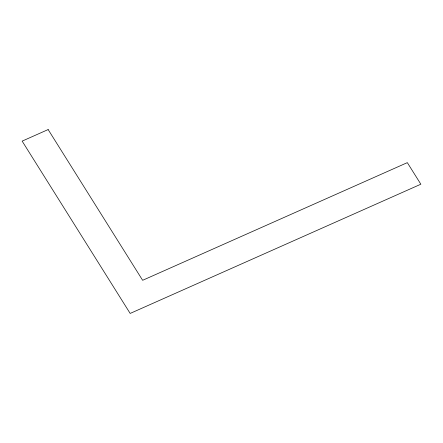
<?xml version="1.0" encoding="UTF-8"?>
<svg xmlns="http://www.w3.org/2000/svg" width="443" height="443" viewBox="0 0 443 443"><rect width="100%" height="100%" fill="white"/><g stroke="black" fill="none" stroke-linecap="round" stroke-linejoin="round"><path stroke-width="0.66" d="M48.143 129.566L22.15 141.123L130.17 313.434L420.85 184.216L407.327 162.642L142.64 280.303L48.143 129.566"/></g></svg>
